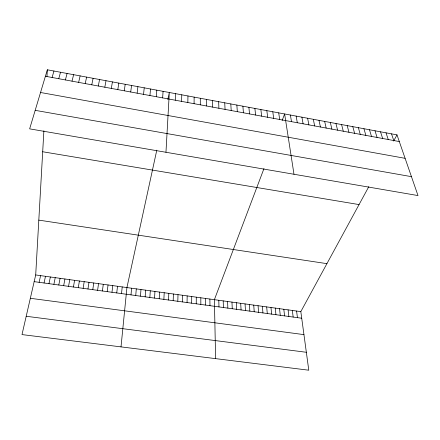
<?xml version="1.0" encoding="UTF-8"?>
<svg xmlns="http://www.w3.org/2000/svg" width="440" height="440" viewBox="0 0 440 440"><rect width="100%" height="100%" fill="white"/><g stroke="black" fill="none" stroke-linecap="round" stroke-linejoin="round"><path stroke-width="0.66" d="M196.251 303.809L196.279 297.165M194.079 103.686L194.139 97.114M191.659 303.177L191.725 296.533M187.055 302.55L187.165 295.9M187.825 102.531L187.963 95.964M182.441 301.917L182.589 295.268M177.815 301.284L178.007 294.635M181.555 101.376L181.77 94.814M173.179 300.652L173.415 293.997M168.537 300.02L168.812 293.365M175.269 100.216L175.56 93.66M163.878 299.382L164.197 292.727M159.214 298.743L159.572 292.083M165.963 152.268L169.329 92.499L167.827 99.407M368.825 186.626L300.823 311.625L308.781 370.205L22 334.587L35.7 274.951L43.885 130.774M46.97 76.456L47.344 69.795L396.985 134.871L418 195.564L29.64 128.854L47.344 69.795M154.539 298.1L154.941 291.445M149.847 297.462L150.298 290.802M162.635 97.884L163.081 91.333M145.151 296.819L145.646 290.158M156.288 96.712L156.816 90.167M140.442 296.175L140.982 289.514M135.729 295.532L136.307 288.866M130.999 294.882L131.621 288.216M149.924 95.535L150.53 89.001M121.011 346.885L126.924 287.568L156.788 150.178M143.539 94.358L144.227 87.824M121.512 293.584L122.221 286.918M116.749 292.936L117.502 286.264M137.137 93.175L137.901 86.647M111.98 292.281L112.778 285.61M107.195 291.627L108.042 284.955M130.713 91.993L131.56 85.47M102.405 290.972L103.29 284.3M97.603 290.318L98.533 283.641M124.273 90.805L125.197 84.282M92.785 289.658L93.764 282.981M87.962 288.998L88.984 282.32M117.81 89.612L118.817 83.094M83.127 288.338L84.194 281.655M111.326 88.413L112.415 81.906M78.282 287.672L79.398 280.995M73.425 287.012L74.586 280.329M68.552 286.347L69.762 279.659M104.825 87.213L105.996 80.713M63.674 285.675L64.928 278.993M98.307 86.009L99.561 79.514M58.784 285.01L60.088 278.322M53.884 284.339L55.231 277.651M91.762 84.805L93.104 78.309M48.967 283.668L50.364 276.975M44.044 282.992L45.485 276.304M85.201 83.595L86.625 77.105M39.111 282.32L40.601 275.627M78.623 82.379L80.13 75.895M72.022 81.158L73.612 74.684M65.401 79.937L67.073 73.469M58.757 78.711L60.517 72.248M52.096 77.484L53.944 71.022M263.962 168.603L214.39 299.668L215.611 358.633M282.156 120.494L284.625 113.96L293.992 174.262M393.624 141.048L396.985 134.871M26.207 316.272L306.345 352.281M30.338 298.293L303.947 334.625M34.16 281.644L301.719 318.23M35.7 274.951L300.823 311.625M38.813 220.127L326.92 263.654M42.691 151.751L359.057 204.584M35.189 110.341L411.455 176.66M40.541 92.493L405.108 158.329M45.408 76.252L399.3 141.559M391.512 133.854L393.767 140.536M386.029 132.831L388.223 139.513M380.523 131.808L382.657 138.49M375.007 130.779L377.08 137.456M369.479 129.751L371.486 136.428M363.93 128.717L365.877 135.388M358.369 127.683L360.25 134.354M352.792 126.643L354.607 133.309M347.199 125.604L348.953 132.27M341.589 124.559L343.277 131.219M335.962 123.514L337.59 130.168M330.325 122.463L331.881 129.118M324.665 121.407L326.161 128.062M318.995 120.357L320.425 127.001M313.308 119.295L314.672 125.939M307.604 118.234L308.902 124.878M301.884 117.167L303.116 123.811M296.148 116.1L297.308 122.738M290.395 115.033L291.489 121.666M278.713 112.86L279.675 119.482M272.789 111.755L273.675 118.377M296.582 311.041L297.445 317.647M292.341 310.453L293.166 317.059M266.844 110.649L267.663 117.266M288.084 309.865L288.871 316.476M283.822 309.276L284.576 315.887M260.882 109.538L261.63 116.155M279.554 308.682L280.264 315.298M254.903 108.427L255.58 115.038M275.27 308.088L275.946 314.705M270.98 307.5L271.623 314.116M248.903 107.311L249.508 113.916M266.684 306.9L267.284 313.522M262.378 306.306L262.939 312.928M242.891 106.189L243.424 112.794M258.06 305.712L258.588 312.334M253.737 305.113L254.221 311.735M236.858 105.067L237.32 111.667M249.398 304.513L249.849 311.135M245.058 303.908L245.465 310.536M230.808 103.939L231.198 110.534M240.702 303.309L241.076 309.936M236.341 302.704L236.676 309.337M224.741 102.812L225.055 109.401M231.968 302.099L232.265 308.732M227.59 301.493L227.843 308.127M218.658 101.679L218.895 108.268M223.201 300.889L223.416 307.522M218.801 300.278L218.977 306.916M212.553 100.546L212.718 107.124M209.88 299.046L209.974 305.685M206.437 99.407L206.525 105.985M205.354 298.419L205.409 305.058M200.822 297.792L200.838 304.436M200.294 98.263L200.31 104.836"/></g></svg>
